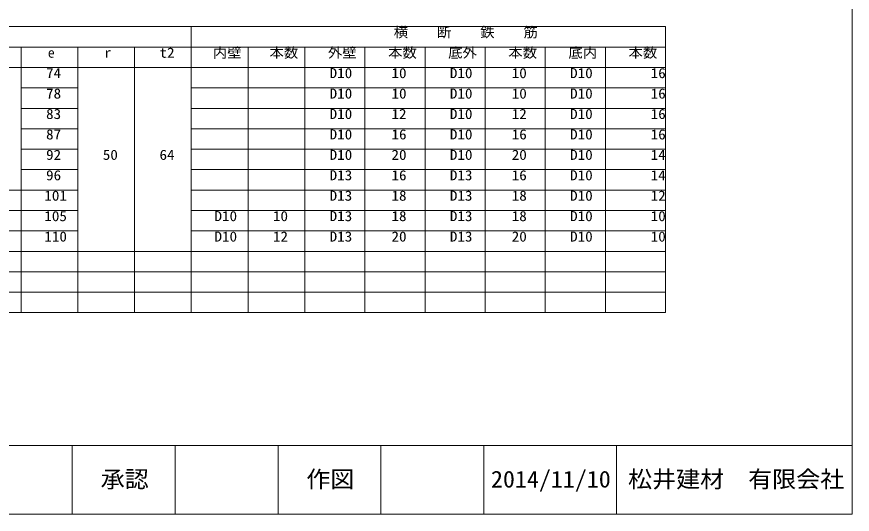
# Model space of a CAD drawing. Units: millimetres, scale not verified. Extents: x -162 to 6045, y 180 to 4102.
# Drawn here: x 2393 to 6045, y 180 to 2354 of the extents above; entities that cross this region are included whole.
import ezdxf
from ezdxf.enums import TextEntityAlignment as Align

# ---------------------------------------------------------------- set-up
doc = ezdxf.new("R2010")
doc.units = ezdxf.units.MM
doc.header["$LTSCALE"] = 20
doc.layers.add('_0-0_', color=7, linetype='Continuous', lineweight=18)
doc.styles.add('ＭＳ ゴシック', font='')
doc.styles.get('ＭＳ ゴシック').set_extended_font_data('MS Gothic')

msp = doc.modelspace()

# ---------------------------------------------------------------- linework, layer by layer
at = {"layer": '_0-0_'}
for p, q in [((6045.25, 4102.25), (6045.25, 179.9)), ((428.72, 2310.42), (5228.72, 2310.42)), ((3156, 2310.42), (3156, 1060.83)), ((5228.72, 2310.42), (5228.72, 1060.83)), ((924.59, 2221.16), (5228.72, 2221.16)), ((2412.2, 2221.16), (2412.2, 1060.83)), ((2660.13, 2221.16), (2660.13, 1060.83)), ((2908.06, 2221.16), (2908.06, 1060.83)), ((3403.93, 2221.16), (3403.93, 1060.83)), ((3651.87, 2221.16), (3651.87, 1060.83)), ((3914.68, 2221.16), (3914.68, 1060.83)), ((4177.49, 2221.16), (4177.49, 1060.83)), ((4440.3, 2221.16), (4440.3, 1060.83)), ((4703.11, 2221.16), (4703.11, 1060.83)), ((4965.92, 2221.16), (4965.92, 1060.83)), ((428.72, 2131.91), (5228.72, 2131.91)), ((2412.2, 2042.65), (2660.13, 2042.65)), ((3156, 2042.65), (5228.72, 2042.65)), ((2412.2, 1953.39), (2660.13, 1953.39)), ((3156, 1953.39), (5228.72, 1953.39)), ((2412.2, 1864.14), (2660.13, 1864.14)), ((3156, 1864.14), (5228.72, 1864.14)), ((2412.2, 1774.88), (2660.13, 1774.88)), ((3156, 1774.88), (5228.72, 1774.88)), ((2412.2, 1685.63), (2660.13, 1685.63)), ((3156, 1685.63), (5228.72, 1685.63)), ((1916.33, 1596.37), (2660.13, 1596.37)), ((3156, 1596.37), (5228.72, 1596.37)), ((1916.33, 1507.11), (2660.13, 1507.11)), ((3156, 1507.11), (5228.72, 1507.11)), ((1916.33, 1417.86), (2660.13, 1417.86)), ((3156, 1417.86), (5228.72, 1417.86)), ((428.72, 1328.6), (5228.72, 1328.6)), ((428.72, 1239.34), (5228.72, 1239.34)), ((428.72, 1150.09), (5228.72, 1150.09)), ((428.72, 1060.83), (5228.72, 1060.83)), ((-161.72, 479.9), (6045.25, 479.9)), ((2634.94, 179.9), (2634.94, 479.9)), ((3084.94, 179.9), (3084.94, 479.9)), ((3534.94, 179.9), (3534.94, 479.9)), ((3984.94, 179.9), (3984.94, 479.9)), ((4434.94, 179.9), (4434.94, 479.9)), ((5014.22, 179.9), (5014.22, 479.9)), ((6045.25, 179.9), (-161.72, 179.9)), ((6045.25, 179.9), (-161.72, 179.9)), ((410.47, 179.9), (2634.94, 179.9)), ((2634.94, 179.9), (3084.94, 179.9)), ((3084.94, 179.9), (3534.94, 179.9)), ((3534.94, 179.9), (3984.94, 179.9)), ((3984.94, 179.9), (4434.94, 179.9)), ((4434.94, 179.9), (5014.22, 179.9))]:
    msp.add_line(p, q, dxfattribs=at)

# ---------------------------------------------------------------- texts
at = {"layer": '_0-0_', "style": 'ＭＳ ゴシック'}
for s, height, width, p in [('横\u3000\u3000断\u3000\u3000鉄\u3000\u3000筋', 43.99, 1.05, (4040.85, 2250.71)), ('t2', 43.99, 1.1, (3016.88, 2161.45)), ('内壁', 43.99, 1.05, (3249.66, 2161.45)), ('本数', 43.99, 1.05, (3497.6, 2161.45)), ('外壁', 43.99, 1.05, (3752.97, 2161.45)), ('本数', 43.99, 1.05, (4015.78, 2161.45)), ('底外', 43.99, 1.05, (4278.59, 2161.45)), ('本数', 43.99, 1.05, (4541.4, 2161.45)), ('底内', 43.99, 1.05, (4804.21, 2161.45)), ('本数', 43.99, 1.05, (5067.02, 2161.45)), ('74', 43.99, 1.1, (2521.01, 2072.2)), ('D10', 43.99, 1.1, (3760.54, 2072.2)), ('10', 43.99, 1.1, (4030.93, 2072.2)), ('D10', 43.99, 1.1, (4286.16, 2072.2)), ('10', 43.99, 1.1, (4556.55, 2072.2)), ('D10', 43.99, 1.1, (4811.78, 2072.2)), ('16', 43.99, 1.1, (5163.99, 2072.2)), ('78', 43.99, 1.1, (2521.01, 1982.94)), ('D10', 43.99, 1.1, (3760.54, 1982.94)), ('10', 43.99, 1.1, (4030.93, 1982.94)), ('D10', 43.99, 1.1, (4286.16, 1982.94)), ('10', 43.99, 1.1, (4556.55, 1982.94)), ('D10', 43.99, 1.1, (4811.78, 1982.94)), ('16', 43.99, 1.1, (5163.99, 1982.94)), ('83', 43.99, 1.1, (2521.01, 1893.68)), ('D10', 43.99, 1.1, (3760.54, 1893.68)), ('12', 43.99, 1.1, (4030.93, 1893.68)), ('D10', 43.99, 1.1, (4286.16, 1893.68)), ('12', 43.99, 1.1, (4556.55, 1893.68)), ('D10', 43.99, 1.1, (4811.78, 1893.68)), ('16', 43.99, 1.1, (5163.99, 1893.68)), ('87', 43.99, 1.1, (2521.01, 1804.43)), ('D10', 43.99, 1.1, (3760.54, 1804.43)), ('16', 43.99, 1.1, (4030.93, 1804.43)), ('D10', 43.99, 1.1, (4286.16, 1804.43)), ('16', 43.99, 1.1, (4556.55, 1804.43)), ('D10', 43.99, 1.1, (4811.78, 1804.43)), ('16', 43.99, 1.1, (5163.99, 1804.43)), ('92', 43.99, 1.1, (2521.01, 1715.17)), ('50', 43.99, 1.1, (2768.95, 1715.17)), ('64', 43.99, 1.1, (3016.88, 1715.17)), ('D10', 43.99, 1.1, (3760.54, 1715.17)), ('20', 43.99, 1.1, (4030.93, 1715.17)), ('D10', 43.99, 1.1, (4286.16, 1715.17)), ('20', 43.99, 1.1, (4556.55, 1715.17)), ('D10', 43.99, 1.1, (4811.78, 1715.17)), ('14', 43.99, 1.1, (5163.99, 1715.17)), ('96', 43.99, 1.1, (2521.01, 1625.91)), ('D13', 43.99, 1.1, (3760.54, 1625.91)), ('16', 43.99, 1.1, (4030.93, 1625.91)), ('D13', 43.99, 1.1, (4286.16, 1625.91)), ('16', 43.99, 1.1, (4556.55, 1625.91)), ('D10', 43.99, 1.1, (4811.78, 1625.91)), ('14', 43.99, 1.1, (5163.99, 1625.91)), ('101', 43.99, 1.1, (2513.44, 1536.66)), ('D13', 43.99, 1.1, (3760.54, 1536.66)), ('18', 43.99, 1.1, (4030.93, 1536.66)), ('D13', 43.99, 1.1, (4286.16, 1536.66)), ('18', 43.99, 1.1, (4556.55, 1536.66)), ('D10', 43.99, 1.1, (4811.78, 1536.66)), ('12', 43.99, 1.1, (5163.99, 1536.66)), ('105', 43.99, 1.1, (2513.44, 1447.4)), ('D10', 43.99, 1.1, (3257.24, 1447.4)), ('10', 43.99, 1.1, (3512.75, 1447.4)), ('D13', 43.99, 1.1, (3760.54, 1447.4)), ('18', 43.99, 1.1, (4030.93, 1447.4)), ('D13', 43.99, 1.1, (4286.16, 1447.4)), ('18', 43.99, 1.1, (4556.55, 1447.4)), ('D10', 43.99, 1.1, (4811.78, 1447.4)), ('10', 43.99, 1.1, (5163.99, 1447.4)), ('110', 43.99, 1.1, (2513.44, 1358.15)), ('D10', 43.99, 1.1, (3257.24, 1358.15)), ('12', 43.99, 1.1, (3512.75, 1358.15)), ('D13', 43.99, 1.1, (3760.54, 1358.15)), ('20', 43.99, 1.1, (4030.93, 1358.15)), ('D13', 43.99, 1.1, (4286.16, 1358.15)), ('20', 43.99, 1.1, (4556.55, 1358.15)), ('D10', 43.99, 1.1, (4811.78, 1358.15)), ('10', 43.99, 1.1, (5163.99, 1358.15)), ('承認', 73.31, 1.05, (2759.84, 274.61)), ('作図', 73.31, 1.05, (3658.69, 274.61)), ('2014/11/10', 73.31, 1.05, (4465.81, 274.61)), ('松井建材\u3000有限会社', 73.31, 1.05, (5065.05, 274.61))]:
    msp.add_text(s, height=height, dxfattribs=dict(at, width=width)).set_placement(p, align=Align.BOTTOM_LEFT)
for s, p in [('e', (2528.59, 2161.45)), ('r', (2776.52, 2161.45))]:
    msp.add_text(s, height=43.99, dxfattribs=at).set_placement(p, align=Align.BOTTOM_LEFT)

doc.saveas('drawing.dxf')
